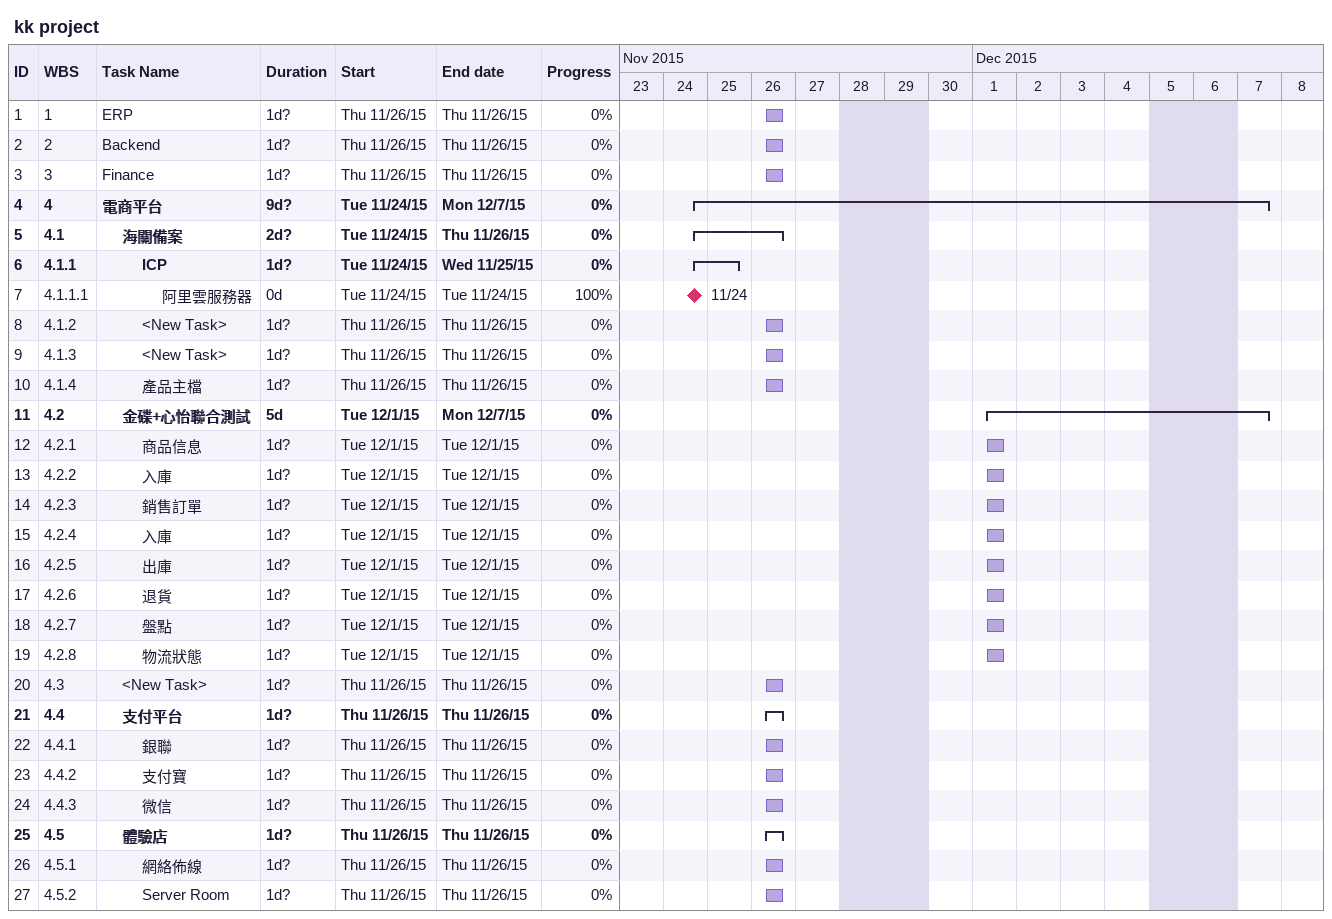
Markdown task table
kk project

| ID | WBS | Task | Duration | Start | Finish | % complete |
|---|---|---|---|---|---|---|
| 1 | 1 | ERP | 1d? | 2015-11-26 | 2015-11-26 | 0 |
| 2 | 2 | Backend | 1d? | 2015-11-26 | 2015-11-26 | 0 |
| 3 | 3 | Finance | 1d? | 2015-11-26 | 2015-11-26 | 0 |
| 4 | 4 | **電商平台** | 9d? | 2015-11-24 | 2015-12-07 | 0 |
| 5 | 4.1 | **海關備案** | 2d? | 2015-11-24 | 2015-11-26 | 0 |
| 6 | 4.1.1 | **ICP** | 1d? | 2015-11-24 | 2015-11-25 | 0 |
| 7 | 4.1.1.1 | 阿里雲服務器 | 0d | 2015-11-24 | 2015-11-24 | 100 |
| 8 | 4.1.2 | <New Task> | 1d? | 2015-11-26 | 2015-11-26 | 0 |
| 9 | 4.1.3 | <New Task> | 1d? | 2015-11-26 | 2015-11-26 | 0 |
| 10 | 4.1.4 | 產品主檔 | 1d? | 2015-11-26 | 2015-11-26 | 0 |
| 11 | 4.2 | **金碟+心怡聯合測試** | 5d | 2015-12-01 | 2015-12-07 | 0 |
| 12 | 4.2.1 | 商品信息 | 1d? | 2015-12-01 | 2015-12-01 | 0 |
| 13 | 4.2.2 | 入庫 | 1d? | 2015-12-01 | 2015-12-01 | 0 |
| 14 | 4.2.3 | 銷售訂單 | 1d? | 2015-12-01 | 2015-12-01 | 0 |
| 15 | 4.2.4 | 入庫 | 1d? | 2015-12-01 | 2015-12-01 | 0 |
| 16 | 4.2.5 | 出庫 | 1d? | 2015-12-01 | 2015-12-01 | 0 |
| 17 | 4.2.6 | 退貨 | 1d? | 2015-12-01 | 2015-12-01 | 0 |
| 18 | 4.2.7 | 盤點 | 1d? | 2015-12-01 | 2015-12-01 | 0 |
| 19 | 4.2.8 | 物流狀態 | 1d? | 2015-12-01 | 2015-12-01 | 0 |
| 20 | 4.3 | <New Task> | 1d? | 2015-11-26 | 2015-11-26 | 0 |
| 21 | 4.4 | **支付平台** | 1d? | 2015-11-26 | 2015-11-26 | 0 |
| 22 | 4.4.1 | 銀聯 | 1d? | 2015-11-26 | 2015-11-26 | 0 |
| 23 | 4.4.2 | 支付寶 | 1d? | 2015-11-26 | 2015-11-26 | 0 |
| 24 | 4.4.3 | 微信 | 1d? | 2015-11-26 | 2015-11-26 | 0 |
| 25 | 4.5 | **體驗店** | 1d? | 2015-11-26 | 2015-11-26 | 0 |
| 26 | 4.5.1 | 網絡佈線 | 1d? | 2015-11-26 | 2015-11-26 | 0 |
| 27 | 4.5.2 | Server Room | 1d? | 2015-11-26 | 2015-11-26 | 0 |
